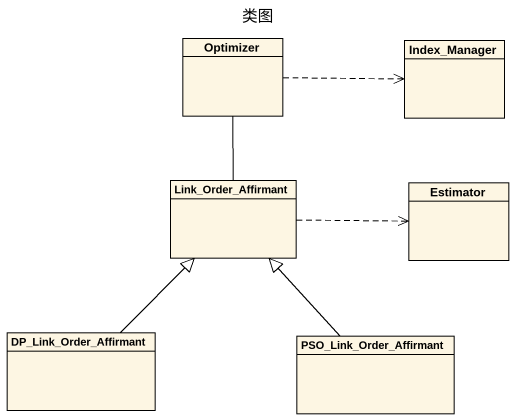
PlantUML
@startuml
title 类图
hide circle
hide empty members
class Optimizer
class Index_Manager
class Link_Order_Affirmant
class Estimator
class DP_Link_Order_Affirmant
class PSO_Link_Order_Affirmant
Optimizer .right.> Index_Manager
Optimizer -- Link_Order_Affirmant
Link_Order_Affirmant .right.> Estimator
DP_Link_Order_Affirmant -up-|> Link_Order_Affirmant
PSO_Link_Order_Affirmant -up-|> Link_Order_Affirmant
@enduml
